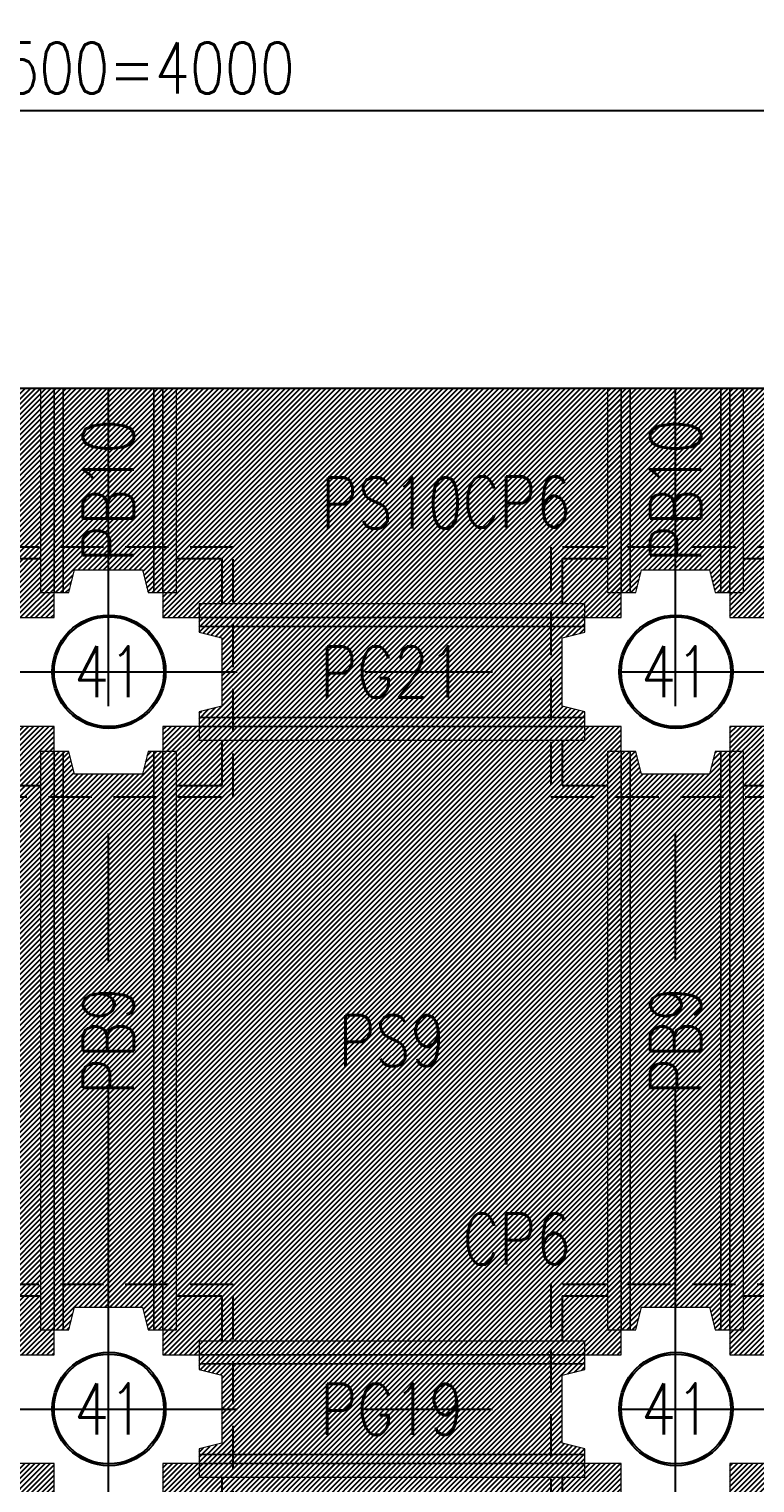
# Model space of a CAD drawing. Extents: x -4754 to 9942, y -22015 to 3841.
# Drawn here: x 2021 to 2661, y -17950 to -16668 of the extents above; entities that cross this region are included whole.
import ezdxf
from ezdxf.enums import TextEntityAlignment as Align

# ---------------------------------------------------------------- set-up
doc = ezdxf.new("R2010")
doc.units = 0
doc.header["$LTSCALE"] = 3
doc.linetypes.add('CENTER', pattern=[2, 1.25, -0.25, 0.25, -0.25])
doc.linetypes.add('DASHED', pattern=[19.05, 12.7, -6.35])
doc.layers.get('0').update_dxf_attribs({"linetype": 'CONTINUOUS'})
for name, color, linetype in [('HB_DIM', 1, 'CONTINUOUS'), ('基椿', 1, 'CONTINUOUS'), ('底圖', 7, 'CONTINUOUS'), ('預鑄梁', 7, 'CONTINUOUS'), ('預鑄梁_HATCH', 253, 'CONTINUOUS'), ('預鑄梁_TXT', 2, 'CONTINUOUS'), ('預鑄梁_外緣', 7, 'CONTINUOUS'), ('預鑄樁帽', 6, 'CONTINUOUS'), ('預鑄樁帽_TXT', 2, 'CONTINUOUS'), ('預鑄版', 7, 'CONTINUOUS'), ('預鑄版_TXT', 2, 'CONTINUOUS')]:
    doc.layers.add(name, color=color, linetype=linetype)
doc.layers.add('預鑄版_HATCH', color=253, linetype='CONTINUOUS', transparency=0.8)
doc.styles.get("Standard").update_dxf_attribs({"font": 'ROMANS.shx', "width": 0.8, "bigfont": 'LCHINA.shx'})
doc.dimstyles.new('150cm', dxfattribs={"dimscale": 15, "dimtxt": 3, "dimasz": 2.5, "dimexe": 2, "dimexo": 2, "dimgap": 1, "dimtad": 1, "dimdsep": 46, "dimtxsty": 'Standard', "dimcen": 0, "dimclrt": 2, "dimadec": 0, "dimazin": 0, "dimtfac": 1, "dimtix": 1, "dimtmove": 2, "dimatfit": 3, "dimfxl": 1, "dimtolj": 1, "dimtzin": 0, "dimarcsym": 0})

# ---------------------------------------------------------------- blocks, each defined once
blk = doc.blocks.new('*D58')
at = {"layer": 'HB_DIM', "color": 0, "lineweight": -2}
for p, q in [((-158.2, -16954.7), (-158.2, -16559.7)), ((4339.8, -16954.7), (4339.8, -16559.7)), ((-120.7, -16589.7), (4302.3, -16589.7))]:
    blk.add_line(p, q, dxfattribs=at)
at = {"layer": 'HB_DIM', "color": 0}
for points in [[(-120.7, -16583.4), (-120.7, -16595.9), (-158.2, -16589.7)], [(4302.3, -16595.9), (4302.3, -16583.4), (4339.8, -16589.7)]]:
    blk.add_solid(points, dxfattribs=at)
at = {"layer": 'HB_DIM', "color": 2, "linetype": 'Continuous', "insert": (2090.8, -16552.2), "char_height": 45, "attachment_point": 5}
blk.add_mtext('\\A1;4498', dxfattribs=at)
blk = doc.blocks.new('*D61')
at = {"layer": 'HB_DIM', "color": 0, "lineweight": -2}
for p, q in [((90.8, -16954.7), (90.8, -16709.7)), ((4090.8, -16954.7), (4090.8, -16709.7)), ((128.3, -16739.7), (4053.3, -16739.7))]:
    blk.add_line(p, q, dxfattribs=at)
at = {"layer": 'HB_DIM', "color": 0}
for points in [[(128.3, -16733.4), (128.3, -16745.9), (90.8, -16739.7)], [(4053.3, -16745.9), (4053.3, -16733.4), (4090.8, -16739.7)]]:
    blk.add_solid(points, dxfattribs=at)
at = {"layer": 'HB_DIM', "color": 2, "linetype": 'Continuous', "insert": (2090.8, -16702.2), "char_height": 45, "attachment_point": 5}
blk.add_mtext('\\A1;8@500=4000', dxfattribs=at)
blk = doc.blocks.new('pile')
at = {"color": 7, "linetype": 'Continuous'}
for radius in [50, 48.4]:
    blk.add_circle((0.4, 0.2), radius, dxfattribs=at)
at = {"color": 2, "linetype": 'Continuous', "width": 0.8}
blk.add_attdef('A', text='', height=45, dxfattribs=at).set_placement((0.4, 0.2), align=Align.MIDDLE)

msp = doc.modelspace()

# ---------------------------------------------------------------- hatches: boundary and pattern name
at = {"layer": '預鑄梁_HATCH', "linetype": 'Continuous'}
h = msp.add_hatch(dxfattribs=at)
h.set_pattern_fill('ANSI31', color=256, style=0)
h.paths.add_polyline_path([(2030.844, -17164.682), (2042.844, -17164.682), (2050.844, -17164.682), (2055.844, -17164.682), (2060.844, -17144.682), (2120.844, -17144.682), (2125.844, -17164.682), (2130.844, -17164.682), (2138.844, -17164.682), (2150.844, -17164.682), (2150.844, -17164.682), (2150.844, -16984.682), (2150.844, -16984.682), (2030.844, -16984.682), (2030.844, -16984.682)], flags=17)
h = msp.add_hatch(dxfattribs=at)
h.set_pattern_fill('ANSI31', color=256, style=0)
h.paths.add_polyline_path([(2530.844, -17164.682), (2542.844, -17164.682), (2550.844, -17164.682), (2555.844, -17164.682), (2560.844, -17144.682), (2620.844, -17144.682), (2625.844, -17164.682), (2630.844, -17164.682), (2638.844, -17164.682), (2650.844, -17164.682), (2650.844, -17164.682), (2650.844, -16984.682), (2650.844, -16984.682), (2530.844, -16984.682), (2530.844, -16984.682)], flags=17)
h = msp.add_hatch(dxfattribs=at)
h.set_pattern_fill('ANSI31', color=256, style=0)
h.paths.add_polyline_path([(2170.844, -17294.682), (2510.844, -17294.682), (2510.844, -17294.682), (2510.844, -17282.682), (2510.844, -17274.682), (2510.844, -17269.682), (2490.844, -17264.682), (2490.844, -17204.682), (2510.844, -17199.682), (2510.844, -17194.682), (2510.844, -17186.682), (2510.844, -17174.682), (2510.844, -17174.682), (2170.844, -17174.682), (2170.844, -17174.682), (2170.844, -17186.682), (2170.844, -17194.682), (2170.844, -17199.682), (2190.844, -17204.682), (2190.844, -17264.682), (2170.844, -17269.682), (2170.844, -17274.682), (2170.844, -17282.682)], flags=17)
h = msp.add_hatch(dxfattribs=at)
h.set_pattern_fill('ANSI31', color=256, style=0)
h.paths.add_polyline_path([(2030.844, -17814.682), (2042.844, -17814.682), (2050.844, -17814.682), (2055.844, -17814.682), (2060.844, -17794.682), (2120.844, -17794.682), (2125.844, -17814.682), (2130.844, -17814.682), (2138.844, -17814.682), (2150.844, -17814.682), (2150.844, -17814.682), (2150.844, -17304.682), (2150.844, -17304.682), (2138.844, -17304.682), (2130.844, -17304.682), (2125.844, -17304.682), (2120.844, -17324.682), (2060.844, -17324.682), (2055.844, -17304.682), (2050.844, -17304.682), (2042.844, -17304.682), (2030.844, -17304.682), (2030.844, -17794.682), (2030.844, -17324.682), (2030.844, -17304.682)], flags=17)
h = msp.add_hatch(dxfattribs=at)
h.set_pattern_fill('ANSI31', color=256, style=0)
h.paths.add_polyline_path([(2530.844, -17814.682), (2542.844, -17814.682), (2550.844, -17814.682), (2555.844, -17814.682), (2560.844, -17794.682), (2620.844, -17794.682), (2625.844, -17814.682), (2630.844, -17814.682), (2638.844, -17814.682), (2650.844, -17814.682), (2650.844, -17814.682), (2650.844, -17304.682), (2650.844, -17304.682), (2638.844, -17304.682), (2630.844, -17304.682), (2625.844, -17304.682), (2620.844, -17324.682), (2560.844, -17324.682), (2555.844, -17304.682), (2550.844, -17304.682), (2542.844, -17304.682), (2530.844, -17304.682), (2530.844, -17304.682)], flags=17)
h = msp.add_hatch(dxfattribs=at)
h.set_pattern_fill('ANSI31', color=256, style=0)
h.paths.add_polyline_path([(2170.844, -17944.682), (2510.844, -17944.682), (2510.844, -17944.682), (2510.844, -17932.682), (2510.844, -17924.682), (2510.844, -17919.682), (2490.844, -17914.682), (2490.844, -17854.682), (2510.844, -17849.682), (2510.844, -17844.682), (2510.844, -17836.682), (2510.844, -17824.682), (2510.844, -17824.682), (2170.844, -17824.682), (2170.844, -17824.682), (2170.844, -17836.682), (2170.844, -17844.682), (2170.844, -17849.682), (2190.844, -17854.682), (2190.844, -17914.682), (2170.844, -17919.682), (2170.844, -17924.682), (2170.844, -17932.682)], flags=17)
at = {"layer": '預鑄版_HATCH', "linetype": 'Continuous'}
h = msp.add_hatch(dxfattribs=at)
h.set_pattern_fill('ANSI31', color=256, style=0)
h.paths.add_polyline_path([(1638.844, -17186.682), (2042.844, -17186.682), (2042.844, -16984.682), (1638.844, -16984.682)], flags=17)
h = msp.add_hatch(dxfattribs=at)
h.set_pattern_fill('ANSI31', color=256, style=0)
h.paths.add_polyline_path([(2138.844, -17186.682), (2542.844, -17186.682), (2542.844, -16984.682), (2138.844, -16984.682)], flags=17)
h = msp.add_hatch(dxfattribs=at)
h.set_pattern_fill('ANSI31', color=256, style=0)
h.paths.add_polyline_path([(2638.844, -17186.682), (3042.844, -17186.682), (3042.844, -16984.682), (2638.844, -16984.682)], flags=17)
h = msp.add_hatch(dxfattribs=at)
h.set_pattern_fill('ANSI31', color=256, style=0)
h.paths.add_polyline_path([(1638.844, -17836.682), (2042.844, -17836.682), (2042.844, -17282.682), (1638.844, -17282.682)], flags=17)
h = msp.add_hatch(dxfattribs=at)
h.set_pattern_fill('ANSI31', color=256, style=0)
h.paths.add_polyline_path([(2138.844, -17836.682), (2542.844, -17836.682), (2542.844, -17282.682), (2138.844, -17282.682)], flags=17)
h = msp.add_hatch(dxfattribs=at)
h.set_pattern_fill('ANSI31', color=256, style=0)
h.paths.add_polyline_path([(2638.844, -17836.682), (3042.844, -17836.682), (3042.844, -17282.682), (2638.844, -17282.682)], flags=17)
h = msp.add_hatch(dxfattribs=at)
h.set_pattern_fill('ANSI31', color=256, style=0)
h.paths.add_polyline_path([(1638.844, -18486.682), (2042.844, -18486.682), (2042.844, -17932.682), (1638.844, -17932.682)], flags=17)
h = msp.add_hatch(dxfattribs=at)
h.set_pattern_fill('ANSI31', color=256, style=0)
h.paths.add_polyline_path([(2138.844, -18486.682), (2542.844, -18486.682), (2542.844, -17932.682), (2138.844, -17932.682)], flags=17)
h = msp.add_hatch(dxfattribs=at)
h.set_pattern_fill('ANSI31', color=256, style=0)
h.paths.add_polyline_path([(2638.844, -18486.682), (3042.844, -18486.682), (3042.844, -17932.682), (2638.844, -17932.682)], flags=17)

# ---------------------------------------------------------------- linework, layer by layer
at = {"layer": '底圖', "color": 4, "linetype": 'Continuous'}
msp.add_lwpolyline([(-158.156, -19964.682), (4339.844, -19964.682), (4339.844, -16984.682), (-158.156, -16984.682), (-158.156, -19964.682)], dxfattribs=at)
at = {"layer": '底圖', "color": 252, "linetype": 'CENTER', "ltscale": 150}
for points in [[(2090.844, -19964.682), (2090.844, -16984.682)], [(2590.844, -19964.682), (2590.844, -16984.682)], [(-158.156, -17234.682), (4339.844, -17234.682)], [(-158.156, -17884.682), (4339.844, -17884.682)]]:
    msp.add_lwpolyline(points, dxfattribs=at)
at = {"layer": '預鑄梁', "lineweight": 5}
for p, q in [((2042.844, -16984.682, 135), (2030.844, -16984.682, 135)), ((2030.844, -16984.682, 135), (2030.844, -17144.682, 135)), ((2050.844, -16984.682, 119), (2042.844, -16984.682, 135)), ((2042.844, -16984.682, 135), (2042.844, -17144.682, 135)), ((2042.844, -17144.682, 135), (2042.844, -16984.682, 135)), ((2050.844, -17144.682, 119), (2050.844, -16984.682, 119)), ((2130.844, -16984.682, 119), (2050.844, -16984.682, 119)), ((2050.844, -16984.682, 119), (2050.844, -17144.682, 119)), ((2138.844, -16984.682, 135), (2130.844, -16984.682, 119)), ((2130.844, -16984.682, 119), (2130.844, -17144.682, 119)), ((2130.844, -17144.682, 119), (2130.844, -16984.682, 119)), ((2150.844, -16984.682, 135), (2138.844, -16984.682, 135)), ((2138.844, -16984.682, 135), (2138.844, -17144.682, 135)), ((2138.844, -17144.682, 135), (2138.844, -16984.682, 135)), ((2150.844, -17144.682, 135), (2150.844, -16984.682, 135)), ((2542.844, -16984.682, 135), (2530.844, -16984.682, 135)), ((2530.844, -16984.682, 135), (2530.844, -17144.682, 135)), ((2550.844, -16984.682, 119), (2542.844, -16984.682, 135)), ((2542.844, -16984.682, 135), (2542.844, -17144.682, 135)), ((2542.844, -17144.682, 135), (2542.844, -16984.682, 135)), ((2550.844, -17144.682, 119), (2550.844, -16984.682, 119)), ((2630.844, -16984.682, 119), (2550.844, -16984.682, 119)), ((2550.844, -16984.682, 119), (2550.844, -17144.682, 119)), ((2638.844, -16984.682, 135), (2630.844, -16984.682, 119)), ((2630.844, -16984.682, 119), (2630.844, -17144.682, 119)), ((2630.844, -17144.682, 119), (2630.844, -16984.682, 119)), ((2650.844, -16984.682, 135), (2638.844, -16984.682, 135)), ((2638.844, -16984.682, 135), (2638.844, -17144.682, 135)), ((2638.844, -17144.682, 135), (2638.844, -16984.682, 135)), ((2650.844, -17144.682, 135), (2650.844, -16984.682, 135)), ((2030.844, -17144.682, 135), (2030.844, -17164.682, 135)), ((2042.844, -17144.682, 135), (2042.844, -17164.682, 135)), ((2042.844, -17164.682, 135), (2042.844, -17144.682, 135)), ((2050.844, -17144.682, 119), (2050.844, -17164.682, 119)), ((2050.844, -17164.682, 119), (2050.844, -17144.682, 119)), ((2055.844, -17164.682, 119), (2060.844, -17144.682, 119)), ((2060.844, -17144.682, 119), (2120.844, -17144.682, 119)), ((2120.844, -17144.682, 119), (2125.844, -17164.682, 119)), ((2130.844, -17164.682, 119), (2130.844, -17144.682, 119)), ((2130.844, -17144.682, 119), (2130.844, -17164.682, 119)), ((2138.844, -17164.682, 135), (2138.844, -17144.682, 135)), ((2138.844, -17144.682, 135), (2138.844, -17164.682, 135)), ((2150.844, -17164.682, 135), (2150.844, -17144.682, 135)), ((2530.844, -17144.682, 135), (2530.844, -17164.682, 135)), ((2542.844, -17144.682, 135), (2542.844, -17164.682, 135)), ((2542.844, -17164.682, 135), (2542.844, -17144.682, 135)), ((2550.844, -17144.682, 119), (2550.844, -17164.682, 119)), ((2550.844, -17164.682, 119), (2550.844, -17144.682, 119)), ((2555.844, -17164.682, 119), (2560.844, -17144.682, 119)), ((2560.844, -17144.682, 119), (2620.844, -17144.682, 119)), ((2620.844, -17144.682, 119), (2625.844, -17164.682, 119)), ((2630.844, -17164.682, 119), (2630.844, -17144.682, 119)), ((2630.844, -17144.682, 119), (2630.844, -17164.682, 119)), ((2638.844, -17164.682, 135), (2638.844, -17144.682, 135)), ((2638.844, -17144.682, 135), (2638.844, -17164.682, 135)), ((2650.844, -17164.682, 135), (2650.844, -17144.682, 135)), ((2030.844, -17164.682, 135), (2042.844, -17164.682, 135)), ((2042.844, -17164.682, 135), (2050.844, -17164.682, 119)), ((2050.844, -17164.682, 119), (2055.844, -17164.682, 119)), ((2125.844, -17164.682, 119), (2130.844, -17164.682, 119)), ((2130.844, -17164.682, 119), (2138.844, -17164.682, 135)), ((2138.844, -17164.682, 135), (2150.844, -17164.682, 135)), ((2190.844, -17174.682, 135), (2170.844, -17174.682, 135)), ((2170.844, -17174.682, 135), (2170.844, -17186.682, 135)), ((2490.844, -17174.682, 135), (2190.844, -17174.682, 135)), ((2510.844, -17174.682, 135), (2490.844, -17174.682, 135)), ((2510.844, -17186.682, 135), (2510.844, -17174.682, 135)), ((2530.844, -17164.682, 135), (2542.844, -17164.682, 135)), ((2542.844, -17164.682, 135), (2550.844, -17164.682, 119)), ((2550.844, -17164.682, 119), (2555.844, -17164.682, 119)), ((2625.844, -17164.682, 119), (2630.844, -17164.682, 119)), ((2630.844, -17164.682, 119), (2638.844, -17164.682, 135)), ((2638.844, -17164.682, 135), (2650.844, -17164.682, 135)), ((2190.844, -17186.682, 135), (2170.844, -17186.682, 135)), ((2170.844, -17186.682, 135), (2170.844, -17194.682, 120)), ((2170.844, -17186.682, 135), (2190.844, -17186.682, 135)), ((2490.844, -17186.682, 135), (2190.844, -17186.682, 135)), ((2190.844, -17186.682, 135), (2490.844, -17186.682, 135)), ((2510.844, -17186.682, 135), (2490.844, -17186.682, 135)), ((2490.844, -17186.682, 135), (2510.844, -17186.682, 135)), ((2510.844, -17194.682, 120), (2510.844, -17186.682, 135)), ((2190.844, -17194.682, 120), (2170.844, -17194.682, 120)), ((2170.844, -17194.682, 120), (2170.844, -17199.682, 120)), ((2170.844, -17194.682, 120), (2190.844, -17194.682, 120)), ((2170.844, -17199.682, 120), (2190.844, -17204.682, 120)), ((2190.844, -17194.682, 120), (2490.844, -17194.682, 120)), ((2490.844, -17194.682, 120), (2190.844, -17194.682, 120)), ((2510.844, -17194.682, 120), (2490.844, -17194.682, 120)), ((2490.844, -17194.682, 120), (2510.844, -17194.682, 120)), ((2490.844, -17204.682, 120), (2510.844, -17199.682, 120)), ((2510.844, -17199.682, 120), (2510.844, -17194.682, 120)), ((2190.844, -17204.682, 120), (2190.844, -17264.682, 120)), ((2490.844, -17264.682, 120), (2490.844, -17204.682, 120)), ((2190.844, -17264.682, 120), (2170.844, -17269.682, 120)), ((2510.844, -17269.682, 120), (2490.844, -17264.682, 120)), ((2170.844, -17269.682, 120), (2170.844, -17274.682, 120)), ((2170.844, -17274.682, 120), (2190.844, -17274.682, 120)), ((2190.844, -17274.682, 120), (2170.844, -17274.682, 120)), ((2170.844, -17274.682, 120), (2170.844, -17282.682, 136)), ((2490.844, -17274.682, 120), (2190.844, -17274.682, 120)), ((2190.844, -17274.682, 120), (2490.844, -17274.682, 120)), ((2490.844, -17274.682, 120), (2510.844, -17274.682, 120)), ((2510.844, -17274.682, 120), (2490.844, -17274.682, 120)), ((2510.844, -17274.682, 120), (2510.844, -17269.682, 120)), ((2510.844, -17282.682, 136), (2510.844, -17274.682, 120)), ((2170.844, -17282.682, 136), (2190.844, -17282.682, 136)), ((2190.844, -17282.682, 136), (2170.844, -17282.682, 136)), ((2170.844, -17282.682, 136), (2170.844, -17294.682, 136)), ((2490.844, -17282.682, 136), (2190.844, -17282.682, 136)), ((2190.844, -17282.682, 136), (2490.844, -17282.682, 136)), ((2490.844, -17282.682, 136), (2510.844, -17282.682, 136)), ((2510.844, -17282.682, 136), (2490.844, -17282.682, 136)), ((2510.844, -17294.682, 136), (2510.844, -17282.682, 136)), ((2042.844, -17304.682, 136), (2030.844, -17304.682, 136)), ((2030.844, -17304.682, 136), (2030.844, -17324.682, 136)), ((2050.844, -17304.682, 120), (2042.844, -17304.682, 136)), ((2042.844, -17304.682, 136), (2042.844, -17324.682, 136)), ((2042.844, -17324.682, 136), (2042.844, -17304.682, 136)), ((2055.844, -17304.682, 120), (2050.844, -17304.682, 120)), ((2050.844, -17304.682, 120), (2050.844, -17324.682, 120)), ((2050.844, -17324.682, 120), (2050.844, -17304.682, 120)), ((2060.844, -17324.682, 120), (2055.844, -17304.682, 120)), ((2125.844, -17304.682, 120), (2120.844, -17324.682, 120)), ((2130.844, -17304.682, 120), (2125.844, -17304.682, 120)), ((2130.844, -17324.682, 120), (2130.844, -17304.682, 120)), ((2130.844, -17304.682, 120), (2130.844, -17324.682, 120)), ((2138.844, -17304.682, 136), (2130.844, -17304.682, 120)), ((2138.844, -17324.682, 136), (2138.844, -17304.682, 136)), ((2138.844, -17304.682, 136), (2138.844, -17324.682, 136)), ((2150.844, -17304.682, 136), (2138.844, -17304.682, 136)), ((2150.844, -17324.682, 136), (2150.844, -17304.682, 136)), ((2170.844, -17294.682, 136), (2190.844, -17294.682, 136)), ((2190.844, -17294.682, 136), (2490.844, -17294.682, 136)), ((2490.844, -17294.682, 136), (2510.844, -17294.682, 136)), ((2542.844, -17304.682, 136), (2530.844, -17304.682, 136)), ((2530.844, -17304.682, 136), (2530.844, -17324.682, 136)), ((2550.844, -17304.682, 120), (2542.844, -17304.682, 136)), ((2542.844, -17304.682, 136), (2542.844, -17324.682, 136)), ((2542.844, -17324.682, 136), (2542.844, -17304.682, 136)), ((2555.844, -17304.682, 120), (2550.844, -17304.682, 120)), ((2550.844, -17304.682, 120), (2550.844, -17324.682, 120)), ((2550.844, -17324.682, 120), (2550.844, -17304.682, 120)), ((2560.844, -17324.682, 120), (2555.844, -17304.682, 120)), ((2625.844, -17304.682, 120), (2620.844, -17324.682, 120)), ((2630.844, -17304.682, 120), (2625.844, -17304.682, 120)), ((2630.844, -17324.682, 120), (2630.844, -17304.682, 120)), ((2630.844, -17304.682, 120), (2630.844, -17324.682, 120)), ((2638.844, -17304.682, 136), (2630.844, -17304.682, 120)), ((2638.844, -17324.682, 136), (2638.844, -17304.682, 136)), ((2638.844, -17304.682, 136), (2638.844, -17324.682, 136)), ((2650.844, -17304.682, 136), (2638.844, -17304.682, 136)), ((2650.844, -17324.682, 136), (2650.844, -17304.682, 136)), ((2030.844, -17324.682, 136), (2030.844, -17794.682, 136)), ((2042.844, -17324.682, 136), (2042.844, -17794.682, 136)), ((2042.844, -17794.682, 136), (2042.844, -17324.682, 136)), ((2050.844, -17794.682, 120), (2050.844, -17324.682, 120)), ((2050.844, -17324.682, 120), (2050.844, -17794.682, 120)), ((2120.844, -17324.682, 120), (2060.844, -17324.682, 120)), ((2130.844, -17324.682, 120), (2130.844, -17794.682, 120)), ((2130.844, -17794.682, 120), (2130.844, -17324.682, 120)), ((2138.844, -17324.682, 136), (2138.844, -17794.682, 136)), ((2138.844, -17794.682, 136), (2138.844, -17324.682, 136)), ((2150.844, -17794.682, 136), (2150.844, -17324.682, 136)), ((2530.844, -17324.682, 136), (2530.844, -17794.682, 136)), ((2542.844, -17324.682, 136), (2542.844, -17794.682, 136)), ((2542.844, -17794.682, 136), (2542.844, -17324.682, 136)), ((2550.844, -17794.682, 120), (2550.844, -17324.682, 120)), ((2550.844, -17324.682, 120), (2550.844, -17794.682, 120)), ((2620.844, -17324.682, 120), (2560.844, -17324.682, 120)), ((2630.844, -17324.682, 120), (2630.844, -17794.682, 120)), ((2630.844, -17794.682, 120), (2630.844, -17324.682, 120)), ((2638.844, -17324.682, 136), (2638.844, -17794.682, 136)), ((2638.844, -17794.682, 136), (2638.844, -17324.682, 136)), ((2650.844, -17794.682, 136), (2650.844, -17324.682, 136)), ((2030.844, -17794.682, 136), (2030.844, -17814.682, 136)), ((2042.844, -17794.682, 136), (2042.844, -17814.682, 136)), ((2042.844, -17814.682, 136), (2042.844, -17794.682, 136)), ((2050.844, -17794.682, 120), (2050.844, -17814.682, 120)), ((2050.844, -17814.682, 120), (2050.844, -17794.682, 120)), ((2055.844, -17814.682, 120), (2060.844, -17794.682, 120)), ((2060.844, -17794.682, 120), (2120.844, -17794.682, 120)), ((2120.844, -17794.682, 120), (2125.844, -17814.682, 120)), ((2130.844, -17814.682, 120), (2130.844, -17794.682, 120)), ((2130.844, -17794.682, 120), (2130.844, -17814.682, 120)), ((2138.844, -17814.682, 136), (2138.844, -17794.682, 136)), ((2138.844, -17794.682, 136), (2138.844, -17814.682, 136)), ((2150.844, -17814.682, 136), (2150.844, -17794.682, 136)), ((2530.844, -17794.682, 136), (2530.844, -17814.682, 136)), ((2542.844, -17794.682, 136), (2542.844, -17814.682, 136)), ((2542.844, -17814.682, 136), (2542.844, -17794.682, 136)), ((2550.844, -17794.682, 120), (2550.844, -17814.682, 120)), ((2550.844, -17814.682, 120), (2550.844, -17794.682, 120)), ((2555.844, -17814.682, 120), (2560.844, -17794.682, 120)), ((2560.844, -17794.682, 120), (2620.844, -17794.682, 120)), ((2620.844, -17794.682, 120), (2625.844, -17814.682, 120)), ((2630.844, -17814.682, 120), (2630.844, -17794.682, 120)), ((2630.844, -17794.682, 120), (2630.844, -17814.682, 120)), ((2638.844, -17814.682, 136), (2638.844, -17794.682, 136)), ((2638.844, -17794.682, 136), (2638.844, -17814.682, 136)), ((2650.844, -17814.682, 136), (2650.844, -17794.682, 136)), ((2030.844, -17814.682, 136), (2042.844, -17814.682, 136)), ((2042.844, -17814.682, 136), (2050.844, -17814.682, 120)), ((2050.844, -17814.682, 120), (2055.844, -17814.682, 120)), ((2125.844, -17814.682, 120), (2130.844, -17814.682, 120)), ((2130.844, -17814.682, 120), (2138.844, -17814.682, 136)), ((2138.844, -17814.682, 136), (2150.844, -17814.682, 136)), ((2530.844, -17814.682, 136), (2542.844, -17814.682, 136)), ((2542.844, -17814.682, 136), (2550.844, -17814.682, 120)), ((2550.844, -17814.682, 120), (2555.844, -17814.682, 120)), ((2625.844, -17814.682, 120), (2630.844, -17814.682, 120)), ((2630.844, -17814.682, 120), (2638.844, -17814.682, 136)), ((2638.844, -17814.682, 136), (2650.844, -17814.682, 136)), ((2190.844, -17824.682, 136), (2170.844, -17824.682, 136)), ((2170.844, -17824.682, 136), (2170.844, -17836.682, 136)), ((2490.844, -17824.682, 136), (2190.844, -17824.682, 136)), ((2510.844, -17824.682, 136), (2490.844, -17824.682, 136)), ((2510.844, -17836.682, 136), (2510.844, -17824.682, 136)), ((2190.844, -17836.682, 136), (2170.844, -17836.682, 136)), ((2170.844, -17836.682, 136), (2170.844, -17844.682, 124)), ((2170.844, -17836.682, 136), (2190.844, -17836.682, 136)), ((2490.844, -17836.682, 136), (2190.844, -17836.682, 136)), ((2190.844, -17836.682, 136), (2490.844, -17836.682, 136)), ((2510.844, -17836.682, 136), (2490.844, -17836.682, 136)), ((2490.844, -17836.682, 136), (2510.844, -17836.682, 136)), ((2510.844, -17844.682, 124), (2510.844, -17836.682, 136)), ((2190.844, -17844.682, 124), (2170.844, -17844.682, 124)), ((2170.844, -17844.682, 124), (2170.844, -17849.682, 124)), ((2170.844, -17844.682, 124), (2190.844, -17844.682, 124)), ((2170.844, -17849.682, 124), (2190.844, -17854.682, 124)), ((2190.844, -17844.682, 124), (2490.844, -17844.682, 124)), ((2490.844, -17844.682, 124), (2190.844, -17844.682, 124)), ((2190.844, -17854.682, 124), (2190.844, -17914.682, 124)), ((2510.844, -17844.682, 124), (2490.844, -17844.682, 124)), ((2490.844, -17844.682, 124), (2510.844, -17844.682, 124)), ((2490.844, -17854.682, 124), (2510.844, -17849.682, 124)), ((2490.844, -17914.682, 124), (2490.844, -17854.682, 124)), ((2510.844, -17849.682, 124), (2510.844, -17844.682, 124)), ((2190.844, -17914.682, 124), (2170.844, -17919.682, 124)), ((2170.844, -17919.682, 124), (2170.844, -17924.682, 124)), ((2510.844, -17919.682, 124), (2490.844, -17914.682, 124)), ((2510.844, -17924.682, 124), (2510.844, -17919.682, 124)), ((2170.844, -17924.682, 124), (2190.844, -17924.682, 124)), ((2190.844, -17924.682, 124), (2170.844, -17924.682, 124)), ((2170.844, -17924.682, 124), (2170.844, -17932.682, 140)), ((2170.844, -17932.682, 140), (2190.844, -17932.682, 140)), ((2190.844, -17932.682, 140), (2170.844, -17932.682, 140)), ((2170.844, -17932.682, 140), (2170.844, -17944.682, 140)), ((2490.844, -17924.682, 124), (2190.844, -17924.682, 124)), ((2190.844, -17924.682, 124), (2490.844, -17924.682, 124)), ((2490.844, -17932.682, 140), (2190.844, -17932.682, 140)), ((2190.844, -17932.682, 140), (2490.844, -17932.682, 140)), ((2490.844, -17924.682, 124), (2510.844, -17924.682, 124)), ((2510.844, -17924.682, 124), (2490.844, -17924.682, 124)), ((2490.844, -17932.682, 140), (2510.844, -17932.682, 140)), ((2510.844, -17932.682, 140), (2490.844, -17932.682, 140)), ((2510.844, -17932.682, 140), (2510.844, -17924.682, 124)), ((2510.844, -17944.682, 140), (2510.844, -17932.682, 140)), ((2170.844, -17944.682, 140), (2190.844, -17944.682, 140)), ((2190.844, -17944.682, 140), (2490.844, -17944.682, 140)), ((2490.844, -17944.682, 140), (2510.844, -17944.682, 140))]:
    msp.add_line(p, q, dxfattribs=at)
at = {"layer": '預鑄梁', "color": 1, "linetype": 'Continuous'}
for points in [[(1990.844, -17134.682), (2030.844, -17134.682)], [(2150.844, -17134.682), (2190.844, -17134.682)], [(2190.844, -17134.682), (2190.844, -17174.682)], [(2490.844, -17134.682), (2490.844, -17174.682)], [(2490.844, -17134.682), (2530.844, -17134.682)], [(2650.844, -17134.682), (2690.844, -17134.682)], [(2190.844, -17294.682), (2190.844, -17334.682)], [(2490.844, -17294.682), (2490.844, -17334.682)], [(1990.844, -17334.682), (2030.844, -17334.682)], [(2150.844, -17334.682), (2190.844, -17334.682)], [(2490.844, -17334.682), (2530.844, -17334.682)], [(2650.844, -17334.682), (2690.844, -17334.682)], [(1990.844, -17784.682), (2030.844, -17784.682)], [(2150.844, -17784.682), (2190.844, -17784.682)], [(2190.844, -17784.682), (2190.844, -17824.682)], [(2490.844, -17784.682), (2490.844, -17824.682)], [(2490.844, -17784.682), (2530.844, -17784.682)], [(2650.844, -17784.682), (2690.844, -17784.682)], [(2190.844, -17944.682), (2190.844, -17984.682)], [(2490.844, -17944.682), (2490.844, -17984.682)]]:
    msp.add_lwpolyline(points, dxfattribs=at)
at = {"layer": '預鑄梁_外緣', "lineweight": 5}
for p, q in [((2042.844, -16984.682, 135), (2030.844, -16984.682, 135)), ((2030.844, -16984.682, 135), (2030.844, -17144.682, 135)), ((2050.844, -16984.682, 119), (2042.844, -16984.682, 135)), ((2130.844, -16984.682, 119), (2050.844, -16984.682, 119)), ((2138.844, -16984.682, 135), (2130.844, -16984.682, 119)), ((2150.844, -16984.682, 135), (2138.844, -16984.682, 135)), ((2150.844, -17144.682, 135), (2150.844, -16984.682, 135)), ((2542.844, -16984.682, 135), (2530.844, -16984.682, 135)), ((2530.844, -16984.682, 135), (2530.844, -17144.682, 135)), ((2550.844, -16984.682, 119), (2542.844, -16984.682, 135)), ((2630.844, -16984.682, 119), (2550.844, -16984.682, 119)), ((2638.844, -16984.682, 135), (2630.844, -16984.682, 119)), ((2650.844, -16984.682, 135), (2638.844, -16984.682, 135)), ((2650.844, -17144.682, 135), (2650.844, -16984.682, 135)), ((2030.844, -17144.682, 135), (2030.844, -17164.682, 135)), ((2055.844, -17164.682, 119), (2060.844, -17144.682, 119)), ((2060.844, -17144.682, 119), (2120.844, -17144.682, 119)), ((2120.844, -17144.682, 119), (2125.844, -17164.682, 119)), ((2150.844, -17164.682, 135), (2150.844, -17144.682, 135)), ((2530.844, -17144.682, 135), (2530.844, -17164.682, 135)), ((2555.844, -17164.682, 119), (2560.844, -17144.682, 119)), ((2560.844, -17144.682, 119), (2620.844, -17144.682, 119)), ((2620.844, -17144.682, 119), (2625.844, -17164.682, 119)), ((2650.844, -17164.682, 135), (2650.844, -17144.682, 135)), ((2030.844, -17164.682, 135), (2042.844, -17164.682, 135)), ((2042.844, -17164.682, 135), (2050.844, -17164.682, 119)), ((2050.844, -17164.682, 119), (2055.844, -17164.682, 119)), ((2125.844, -17164.682, 119), (2130.844, -17164.682, 119)), ((2130.844, -17164.682, 119), (2138.844, -17164.682, 135)), ((2138.844, -17164.682, 135), (2150.844, -17164.682, 135)), ((2190.844, -17174.682, 135), (2170.844, -17174.682, 135)), ((2170.844, -17174.682, 135), (2170.844, -17186.682, 135)), ((2490.844, -17174.682, 135), (2190.844, -17174.682, 135)), ((2510.844, -17174.682, 135), (2490.844, -17174.682, 135)), ((2510.844, -17186.682, 135), (2510.844, -17174.682, 135)), ((2530.844, -17164.682, 135), (2542.844, -17164.682, 135)), ((2542.844, -17164.682, 135), (2550.844, -17164.682, 119)), ((2550.844, -17164.682, 119), (2555.844, -17164.682, 119)), ((2625.844, -17164.682, 119), (2630.844, -17164.682, 119)), ((2630.844, -17164.682, 119), (2638.844, -17164.682, 135)), ((2638.844, -17164.682, 135), (2650.844, -17164.682, 135)), ((2170.844, -17186.682, 135), (2170.844, -17194.682, 120)), ((2510.844, -17194.682, 120), (2510.844, -17186.682, 135)), ((2170.844, -17194.682, 120), (2170.844, -17199.682, 120)), ((2170.844, -17199.682, 120), (2190.844, -17204.682, 120)), ((2490.844, -17204.682, 120), (2510.844, -17199.682, 120)), ((2510.844, -17199.682, 120), (2510.844, -17194.682, 120)), ((2190.844, -17204.682, 120), (2190.844, -17264.682, 120)), ((2490.844, -17264.682, 120), (2490.844, -17204.682, 120)), ((2190.844, -17264.682, 120), (2170.844, -17269.682, 120)), ((2510.844, -17269.682, 120), (2490.844, -17264.682, 120)), ((2170.844, -17269.682, 120), (2170.844, -17274.682, 120)), ((2170.844, -17274.682, 120), (2170.844, -17282.682, 136)), ((2510.844, -17274.682, 120), (2510.844, -17269.682, 120)), ((2510.844, -17282.682, 136), (2510.844, -17274.682, 120)), ((2170.844, -17282.682, 136), (2170.844, -17294.682, 136)), ((2510.844, -17294.682, 136), (2510.844, -17282.682, 136)), ((2042.844, -17304.682, 136), (2030.844, -17304.682, 136)), ((2030.844, -17304.682, 136), (2030.844, -17324.682, 136)), ((2050.844, -17304.682, 120), (2042.844, -17304.682, 136)), ((2055.844, -17304.682, 120), (2050.844, -17304.682, 120)), ((2060.844, -17324.682, 120), (2055.844, -17304.682, 120)), ((2125.844, -17304.682, 120), (2120.844, -17324.682, 120)), ((2130.844, -17304.682, 120), (2125.844, -17304.682, 120)), ((2138.844, -17304.682, 136), (2130.844, -17304.682, 120)), ((2150.844, -17304.682, 136), (2138.844, -17304.682, 136)), ((2150.844, -17324.682, 136), (2150.844, -17304.682, 136)), ((2170.844, -17294.682, 136), (2190.844, -17294.682, 136)), ((2190.844, -17294.682, 136), (2490.844, -17294.682, 136)), ((2490.844, -17294.682, 136), (2510.844, -17294.682, 136)), ((2542.844, -17304.682, 136), (2530.844, -17304.682, 136)), ((2530.844, -17304.682, 136), (2530.844, -17324.682, 136)), ((2550.844, -17304.682, 120), (2542.844, -17304.682, 136)), ((2555.844, -17304.682, 120), (2550.844, -17304.682, 120)), ((2560.844, -17324.682, 120), (2555.844, -17304.682, 120)), ((2625.844, -17304.682, 120), (2620.844, -17324.682, 120)), ((2630.844, -17304.682, 120), (2625.844, -17304.682, 120)), ((2638.844, -17304.682, 136), (2630.844, -17304.682, 120)), ((2650.844, -17304.682, 136), (2638.844, -17304.682, 136)), ((2650.844, -17324.682, 136), (2650.844, -17304.682, 136)), ((2030.844, -17324.682, 136), (2030.844, -17794.682, 136)), ((2120.844, -17324.682, 120), (2060.844, -17324.682, 120)), ((2150.844, -17794.682, 136), (2150.844, -17324.682, 136)), ((2530.844, -17324.682, 136), (2530.844, -17794.682, 136)), ((2620.844, -17324.682, 120), (2560.844, -17324.682, 120)), ((2650.844, -17794.682, 136), (2650.844, -17324.682, 136)), ((2030.844, -17794.682, 136), (2030.844, -17814.682, 136)), ((2055.844, -17814.682, 120), (2060.844, -17794.682, 120)), ((2060.844, -17794.682, 120), (2120.844, -17794.682, 120)), ((2120.844, -17794.682, 120), (2125.844, -17814.682, 120)), ((2150.844, -17814.682, 136), (2150.844, -17794.682, 136)), ((2530.844, -17794.682, 136), (2530.844, -17814.682, 136)), ((2555.844, -17814.682, 120), (2560.844, -17794.682, 120)), ((2560.844, -17794.682, 120), (2620.844, -17794.682, 120)), ((2620.844, -17794.682, 120), (2625.844, -17814.682, 120)), ((2650.844, -17814.682, 136), (2650.844, -17794.682, 136)), ((2030.844, -17814.682, 136), (2042.844, -17814.682, 136)), ((2042.844, -17814.682, 136), (2050.844, -17814.682, 120)), ((2050.844, -17814.682, 120), (2055.844, -17814.682, 120)), ((2125.844, -17814.682, 120), (2130.844, -17814.682, 120)), ((2130.844, -17814.682, 120), (2138.844, -17814.682, 136)), ((2138.844, -17814.682, 136), (2150.844, -17814.682, 136)), ((2530.844, -17814.682, 136), (2542.844, -17814.682, 136)), ((2542.844, -17814.682, 136), (2550.844, -17814.682, 120)), ((2550.844, -17814.682, 120), (2555.844, -17814.682, 120)), ((2625.844, -17814.682, 120), (2630.844, -17814.682, 120)), ((2630.844, -17814.682, 120), (2638.844, -17814.682, 136)), ((2638.844, -17814.682, 136), (2650.844, -17814.682, 136)), ((2190.844, -17824.682, 136), (2170.844, -17824.682, 136)), ((2170.844, -17824.682, 136), (2170.844, -17836.682, 136)), ((2490.844, -17824.682, 136), (2190.844, -17824.682, 136)), ((2510.844, -17824.682, 136), (2490.844, -17824.682, 136)), ((2510.844, -17836.682, 136), (2510.844, -17824.682, 136)), ((2170.844, -17836.682, 136), (2170.844, -17844.682, 124)), ((2510.844, -17844.682, 124), (2510.844, -17836.682, 136)), ((2170.844, -17844.682, 124), (2170.844, -17849.682, 124)), ((2170.844, -17849.682, 124), (2190.844, -17854.682, 124)), ((2190.844, -17854.682, 124), (2190.844, -17914.682, 124)), ((2490.844, -17854.682, 124), (2510.844, -17849.682, 124)), ((2490.844, -17914.682, 124), (2490.844, -17854.682, 124)), ((2510.844, -17849.682, 124), (2510.844, -17844.682, 124)), ((2190.844, -17914.682, 124), (2170.844, -17919.682, 124)), ((2170.844, -17919.682, 124), (2170.844, -17924.682, 124)), ((2510.844, -17919.682, 124), (2490.844, -17914.682, 124)), ((2510.844, -17924.682, 124), (2510.844, -17919.682, 124)), ((2170.844, -17924.682, 124), (2170.844, -17932.682, 140)), ((2170.844, -17932.682, 140), (2170.844, -17944.682, 140)), ((2510.844, -17932.682, 140), (2510.844, -17924.682, 124)), ((2510.844, -17944.682, 140), (2510.844, -17932.682, 140)), ((2170.844, -17944.682, 140), (2190.844, -17944.682, 140)), ((2190.844, -17944.682, 140), (2490.844, -17944.682, 140)), ((2490.844, -17944.682, 140), (2510.844, -17944.682, 140))]:
    msp.add_line(p, q, dxfattribs=at)
at = {"layer": '預鑄樁帽', "linetype": 'DASHED'}
for points in [[(1980.844, -17344.682), (2200.844, -17344.682), (2200.844, -17124.682), (1980.844, -17124.682), (1980.844, -17344.682)], [(2480.844, -17344.682), (2700.844, -17344.682), (2700.844, -17124.682), (2480.844, -17124.682), (2480.844, -17344.682)], [(1980.844, -17994.682), (2200.844, -17994.682), (2200.844, -17774.682), (1980.844, -17774.682), (1980.844, -17994.682)], [(2480.844, -17994.682), (2700.844, -17994.682), (2700.844, -17774.682), (2480.844, -17774.682), (2480.844, -17994.682)]]:
    msp.add_lwpolyline(points, dxfattribs=at)
at = {"layer": '預鑄版', "lineweight": 5}
for points in [[(1638.844, -17186.682, 135), (2042.844, -17186.682, 135), (2042.844, -16984.682, 135), (1638.844, -16984.682, 135), (1638.844, -17186.682, 135)], [(2138.844, -17186.682, 135), (2542.844, -17186.682, 135), (2542.844, -16984.682, 135), (2138.844, -16984.682, 135), (2138.844, -17186.682, 135)], [(2638.844, -17186.682, 135), (3042.844, -17186.682, 135), (3042.844, -16984.682, 135), (2638.844, -16984.682, 135), (2638.844, -17186.682, 135)], [(1638.844, -17836.682, 136), (2042.844, -17836.682, 136), (2042.844, -17282.682, 136), (1638.844, -17282.682, 136), (1638.844, -17836.682, 136)], [(2138.844, -17836.682, 136), (2542.844, -17836.682, 136), (2542.844, -17282.682, 136), (2138.844, -17282.682, 136), (2138.844, -17836.682, 136)], [(2638.844, -17836.682, 136), (3042.844, -17836.682, 136), (3042.844, -17282.682, 136), (2638.844, -17282.682, 136), (2638.844, -17836.682, 136)], [(1638.844, -18486.682, 140), (2042.844, -18486.682, 140), (2042.844, -17932.682, 140), (1638.844, -17932.682, 140), (1638.844, -18486.682, 140)], [(2138.844, -18486.682, 140), (2542.844, -18486.682, 140), (2542.844, -17932.682, 140), (2138.844, -17932.682, 140), (2138.844, -18486.682, 140)], [(2638.844, -18486.682, 140), (3042.844, -18486.682, 140), (3042.844, -17932.682, 140), (2638.844, -17932.682, 140), (2638.844, -18486.682, 140)]]:
    msp.add_polyline3d(points, dxfattribs=at)

# ---------------------------------------------------------------- block references
at = {"layer": '基椿', "color": 7, "linetype": 'Continuous', "rotation": 360}
for p in [(2090.844, -17234.682), (2590.844, -17234.682), (2090.844, -17884.682), (2590.844, -17884.682)]:
    msp.add_blockref('pile', p, dxfattribs=at).add_auto_attribs({'A': '41'})

# ---------------------------------------------------------------- texts
at = {"layer": '預鑄梁_TXT', "linetype": 'Continuous', "width": 0.8}
for s, p in [('PB10', (2090.844, -17074.682, 135)), ('PB10', (2590.844, -17074.682, 135)), ('PB9', (2090.844, -17559.682, 136)), ('PB9', (2590.844, -17559.682, 136))]:
    msp.add_text(s, height=45, rotation=90, dxfattribs=at).set_placement(p, align=Align.MIDDLE)
for s, p in [('PG21', (2340.844, -17234.682, 136)), ('PG19', (2340.844, -17884.682, 140))]:
    msp.add_text(s, height=45, dxfattribs=at).set_placement(p, align=Align.MIDDLE)
at = {"layer": '預鑄樁帽_TXT', "linetype": 'Continuous', "width": 0.8}
for p in [(2450.844, -17084.682), (2450.844, -17734.682)]:
    msp.add_text('CP6', height=45, dxfattribs=at).set_placement(p, align=Align.MIDDLE)
at = {"layer": '預鑄版_TXT', "linetype": 'Continuous', "width": 0.8}
for s, p in [('PS10', (2340.844, -17085.682, 135)), ('PS9', (2340.844, -17559.682, 136))]:
    msp.add_text(s, height=45, dxfattribs=at).set_placement(p, align=Align.MIDDLE)

# ---------------------------------------------------------------- dimensions: what is measured, and where the dimension line sits
at = {"layer": 'HB_DIM'}
dim = msp.add_linear_dim(base=(4339.844, -16589.682), p1=(-158.156, -16984.682), p2=(4339.844, -16984.682), dimstyle='150cm', dxfattribs=at)
dim.commit()
dim.dimension.update_dxf_attribs({"geometry": '*D58', "text_midpoint": (2090.844, -16552.182)})
dim = msp.add_linear_dim(base=(4090.844, -16739.682), p1=(90.844, -16984.682), p2=(4090.844, -16984.682), text='8@500=<>', dimstyle='150cm', dxfattribs=at)
dim.commit()
dim.dimension.update_dxf_attribs({"geometry": '*D61', "text_midpoint": (2090.844, -16702.182)})

doc.saveas('drawing.dxf')
